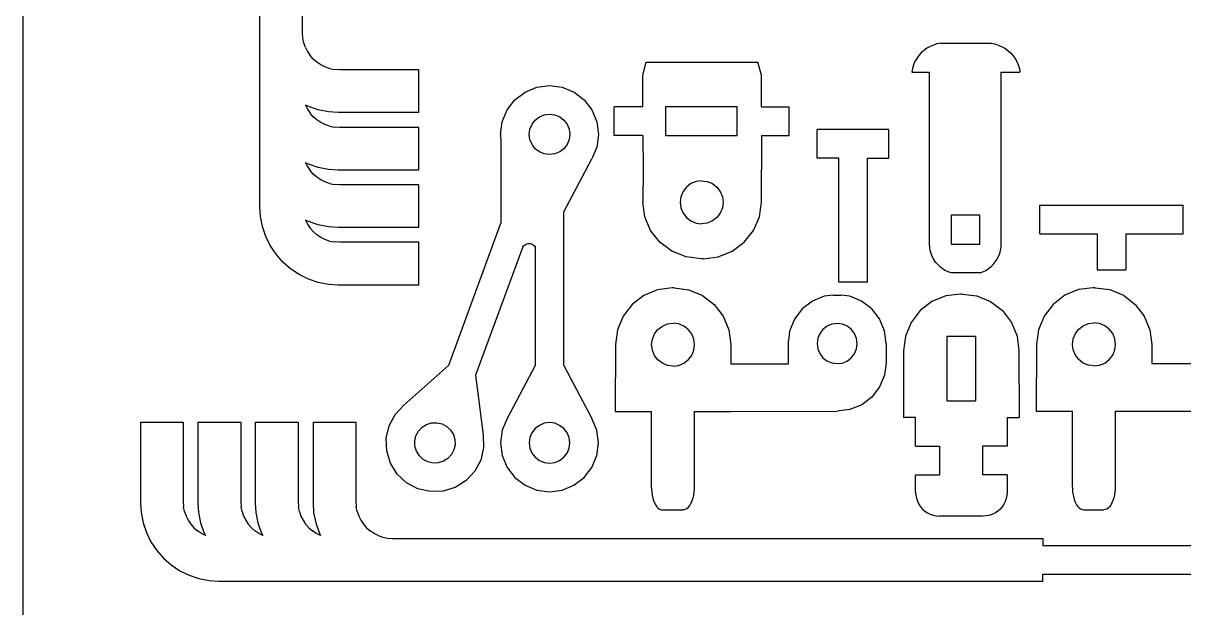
# Model space of a CAD drawing. Extents: x -2494 to 2494, y -1959 to 1959.
# Drawn here: x -2494 to -1848, y -880 to -555 of the extents above; entities that cross this region are included whole.
import ezdxf

# ---------------------------------------------------------------- set-up
doc = ezdxf.new("R2010")
doc.units = 0
doc.header["$MEASUREMENT"] = 0
doc.layers.get('0').update_dxf_attribs({"linetype": 'CONTINUOUS'})

msp = doc.modelspace()

# ---------------------------------------------------------------- linework, layer by layer
for p, q in [((-2494.26, -1958.62), (-2494.26, 1958.62)), ((-2362.64, -657.02), (-2362.64, -198.4)), ((-2338.81, -560.18), (-2338.81, -198.4)), ((-2338.61, -563.19), (-2338.81, -560.18)), ((-2338.09, -565.77), (-2338.61, -563.19)), ((-2337.25, -568.27), (-2338.09, -565.77)), ((-2337.25, -568.27), (-2336.08, -570.63)), ((-1989.61, -567.76), (-1991.38, -568.75)), ((-1987.74, -566.96), (-1989.61, -567.76)), ((-1985.8, -566.38), (-1987.74, -566.96)), ((-1983.8, -566.01), (-1985.8, -566.38)), ((-1983.8, -566.01), (-1955.61, -566.01)), ((-1955.61, -566.01), (-1953.61, -566.38)), ((-1953.61, -566.38), (-1951.67, -566.96)), ((-1951.67, -566.96), (-1949.8, -567.76)), ((-1949.8, -567.76), (-1948.03, -568.75)), ((-2336.08, -570.63), (-2334.62, -572.82)), ((-2332.89, -574.8), (-2334.62, -572.82)), ((-1997.08, -574.45), (-1998.07, -576.22)), ((-1995.9, -572.8), (-1997.08, -574.45)), ((-1994.54, -571.28), (-1995.9, -572.8)), ((-1993.03, -569.93), (-1994.54, -571.28)), ((-1991.38, -568.75), (-1993.03, -569.93)), ((-1948.03, -568.75), (-1946.38, -569.93)), ((-1946.38, -569.93), (-1944.87, -571.28)), ((-1944.87, -571.28), (-1943.52, -572.8)), ((-1943.52, -572.8), (-1942.34, -574.45)), ((-1942.34, -574.45), (-1941.34, -576.22)), ((-2330.91, -576.53), (-2332.89, -574.8)), ((-2328.72, -577.99), (-2330.91, -576.53)), ((-2326.36, -579.16), (-2328.72, -577.99)), ((-2323.86, -580), (-2326.36, -579.16)), ((-2323.86, -580), (-2321.28, -580.52)), ((-2318.27, -580.72), (-2321.28, -580.52)), ((-2274.11, -580.72), (-2318.27, -580.72)), ((-2274.11, -604.55), (-2274.11, -580.72)), ((-2149.5, -583.65), (-2147.55, -576.58)), ((-2147.55, -576.58), (-2085.4, -576.58)), ((-2083.45, -583.65), (-2085.4, -576.58)), ((-1999.45, -580.03), (-1999.82, -582.02)), ((-1998.86, -578.08), (-1999.45, -580.03)), ((-1998.07, -576.22), (-1998.86, -578.08)), ((-1941.34, -576.22), (-1940.55, -578.08)), ((-1940.55, -578.08), (-1939.96, -580.03)), ((-1939.96, -580.03), (-1939.6, -582.02)), ((-2149.5, -601.33), (-2149.5, -583.65)), ((-2083.45, -601.33), (-2083.45, -583.65)), ((-1999.82, -582.02), (-1989.92, -582.02)), ((-1989.92, -677.77), (-1989.92, -582.02)), ((-1950.04, -582.02), (-1939.6, -582.02)), ((-1950.04, -677.77), (-1950.04, -582.02)), ((-2220.61, -597.44), (-2214.97, -593.12)), ((-2214.97, -593.12), (-2208.41, -590.4)), ((-2208.41, -590.4), (-2201.36, -589.47)), ((-2201.36, -589.47), (-2194.32, -590.4)), ((-2194.32, -590.4), (-2187.75, -593.12)), ((-2187.75, -593.12), (-2182.11, -597.45)), ((-2337.25, -600.36), (-2336.08, -602.75)), ((-2335.5, -601.23), (-2337.25, -600.36)), ((-2224.94, -603.08), (-2220.61, -597.44)), ((-2182.11, -597.45), (-2177.79, -603.08)), ((-2336.08, -602.75), (-2334.62, -604.94)), ((-2330.05, -603.08), (-2335.5, -601.23)), ((-2332.89, -606.92), (-2334.62, -604.94)), ((-2330.91, -608.65), (-2332.89, -606.92)), ((-2324.4, -604.2), (-2330.05, -603.08)), ((-2319.05, -604.55), (-2324.4, -604.2)), ((-2274.11, -604.55), (-2319.05, -604.55)), ((-2227.66, -609.64), (-2224.94, -603.08)), ((-2209.34, -608.72), (-2207, -606.93)), ((-2207, -606.93), (-2204.28, -605.8)), ((-2204.28, -605.8), (-2201.36, -605.42)), ((-2201.36, -605.42), (-2198.45, -605.8)), ((-2198.45, -605.8), (-2195.73, -606.93)), ((-2195.73, -606.93), (-2193.39, -608.72)), ((-2177.79, -603.08), (-2175.07, -609.65)), ((-2149.5, -601.33), (-2165.33, -601.33)), ((-2165.33, -617.27), (-2165.33, -601.33)), ((-2136.86, -601.33), (-2136.86, -617.27)), ((-2096.98, -601.33), (-2136.86, -601.33)), ((-2096.98, -617.27), (-2096.98, -601.33)), ((-2083.45, -601.33), (-2068.02, -601.33)), ((-2068.02, -617.27), (-2068.02, -601.33)), ((-2328.72, -610.12), (-2330.91, -608.65)), ((-2326.36, -611.28), (-2328.72, -610.12)), ((-2323.86, -612.13), (-2326.36, -611.28)), ((-2323.86, -612.13), (-2321.28, -612.64)), ((-2318.27, -612.84), (-2321.28, -612.64)), ((-2274.11, -612.84), (-2318.27, -612.84)), ((-2274.11, -636.67), (-2274.11, -612.84)), ((-2228.59, -616.69), (-2227.66, -609.64)), ((-2212.26, -613.77), (-2211.13, -611.05)), ((-2211.13, -611.05), (-2209.34, -608.72)), ((-2193.39, -608.72), (-2191.6, -611.06)), ((-2191.6, -611.06), (-2190.47, -613.78)), ((-2175.07, -609.65), (-2174.14, -616.7)), ((-2228.59, -616.69), (-2228.59, -616.69)), ((-2228.59, -616.69), (-2228.42, -621.11)), ((-2212.64, -616.69), (-2212.26, -613.77)), ((-2212.26, -619.61), (-2212.64, -616.69)), ((-2211.13, -622.33), (-2212.26, -619.61)), ((-2190.47, -619.61), (-2191.6, -622.33)), ((-2190.47, -613.78), (-2190.09, -616.69)), ((-2190.09, -616.69), (-2190.47, -619.61)), ((-2174.14, -616.7), (-2175.07, -623.74)), ((-2149.5, -617.27), (-2165.33, -617.27)), ((-2149.5, -617.27), (-2149.31, -636.46)), ((-2136.86, -617.27), (-2096.98, -617.27)), ((-2083.45, -617.27), (-2083.45, -636.46)), ((-2083.45, -617.27), (-2068.02, -617.27)), ((-2012.67, -614), (-2052.55, -614)), ((-2052.55, -630.01), (-2052.55, -614)), ((-2012.67, -630.01), (-2012.67, -614)), ((-2228.42, -621.11), (-2228.42, -666.04)), ((-2209.34, -624.66), (-2211.13, -622.33)), ((-2207, -626.46), (-2209.34, -624.66)), ((-2193.39, -624.67), (-2195.73, -626.46)), ((-2191.6, -622.33), (-2193.39, -624.67)), ((-2175.07, -623.74), (-2177.79, -630.31)), ((-2337.13, -632.54), (-2336.08, -634.67)), ((-2335.5, -633.35), (-2337.13, -632.54)), ((-2204.29, -627.58), (-2207, -626.46)), ((-2201.37, -627.97), (-2204.29, -627.58)), ((-2198.45, -627.58), (-2201.37, -627.97)), ((-2195.73, -626.46), (-2198.45, -627.58)), ((-2193.4, -659.86), (-2177.79, -630.31)), ((-2040.44, -630.01), (-2052.55, -630.01)), ((-2040.44, -699.03), (-2040.44, -630.01)), ((-2024.49, -699.03), (-2024.49, -630.01)), ((-2024.49, -630.01), (-2012.67, -630.01)), ((-2336.08, -634.67), (-2334.62, -636.86)), ((-2330.05, -635.2), (-2335.5, -633.35)), ((-2332.89, -638.83), (-2334.62, -636.86)), ((-2330.91, -640.57), (-2332.89, -638.83)), ((-2324.4, -636.32), (-2330.05, -635.2)), ((-2319.05, -636.67), (-2324.4, -636.32)), ((-2274.11, -636.67), (-2319.05, -636.67)), ((-2149.31, -636.46), (-2149.5, -654.49)), ((-2083.48, -654.49), (-2083.45, -636.46)), ((-2328.72, -642.03), (-2330.91, -640.57)), ((-2326.36, -643.2), (-2328.72, -642.03)), ((-2323.86, -644.04), (-2326.36, -643.2)), ((-2323.86, -644.04), (-2321.28, -644.56)), ((-2318.27, -644.75), (-2321.28, -644.56)), ((-2274.11, -644.75), (-2318.27, -644.75)), ((-2274.11, -668.59), (-2274.11, -644.75)), ((-2122.73, -644.13), (-2125.21, -646.03)), ((-2119.85, -642.93), (-2122.73, -644.13)), ((-2116.75, -642.53), (-2119.85, -642.93)), ((-2116.75, -642.53), (-2113.66, -642.93)), ((-2113.66, -642.93), (-2110.77, -644.13)), ((-2110.77, -644.13), (-2108.3, -646.03)), ((-2128.31, -651.39), (-2128.71, -654.49)), ((-2127.11, -648.51), (-2128.31, -651.39)), ((-2125.21, -646.03), (-2127.11, -648.51)), ((-2108.3, -646.03), (-2106.4, -648.51)), ((-2106.4, -648.51), (-2105.2, -651.39)), ((-2105.2, -651.39), (-2104.79, -654.49)), ((-2362.29, -662.37), (-2362.64, -657.02)), ((-2148.39, -662.65), (-2149.5, -654.49)), ((-2128.71, -654.49), (-2128.31, -657.58)), ((-2128.31, -657.58), (-2127.11, -660.47)), ((-2105.2, -657.58), (-2106.4, -660.47)), ((-2104.79, -654.49), (-2105.2, -657.58)), ((-2084.59, -662.65), (-2083.48, -654.49)), ((-1928.52, -656.14), (-1848.79, -656.14)), ((-1928.52, -672.08), (-1928.52, -656.14)), ((-1848.79, -672.08), (-1848.79, -656.14)), ((-2361.17, -668.02), (-2362.29, -662.37)), ((-2337.2, -664.43), (-2336.08, -666.69)), ((-2335.5, -665.27), (-2337.2, -664.43)), ((-2193.41, -745.26), (-2193.4, -659.86)), ((-2145.15, -670.26), (-2148.39, -662.65)), ((-2127.11, -660.47), (-2125.21, -662.94)), ((-2125.21, -662.94), (-2122.73, -664.84)), ((-2122.73, -664.84), (-2119.85, -666.04)), ((-2110.77, -664.84), (-2113.66, -666.04)), ((-2108.3, -662.94), (-2110.77, -664.84)), ((-2106.4, -660.47), (-2108.3, -662.94)), ((-2087.83, -670.26), (-2084.59, -662.65)), ((-1977.82, -661.75), (-1977.82, -677.77)), ((-1961.87, -661.75), (-1977.82, -661.75)), ((-1961.87, -677.77), (-1961.87, -661.75)), ((-2359.32, -673.47), (-2361.17, -668.02)), ((-2336.08, -666.69), (-2334.62, -668.88)), ((-2330.05, -667.12), (-2335.5, -665.27)), ((-2332.89, -670.85), (-2334.62, -668.88)), ((-2330.91, -672.59), (-2332.89, -670.85)), ((-2324.4, -668.24), (-2330.05, -667.12)), ((-2319.05, -668.59), (-2324.4, -668.24)), ((-2274.11, -668.59), (-2319.05, -668.59)), ((-2257.49, -745.2), (-2228.42, -666.04)), ((-2139.99, -676.79), (-2145.15, -670.26)), ((-2119.85, -666.04), (-2116.75, -666.45)), ((-2113.66, -666.04), (-2116.75, -666.45)), ((-2092.99, -676.79), (-2087.83, -670.26)), ((-2356.77, -678.63), (-2359.32, -673.47)), ((-2328.72, -674.05), (-2330.91, -672.59)), ((-2326.36, -675.22), (-2328.72, -674.05)), ((-2323.86, -676.06), (-2326.36, -675.22)), ((-2323.86, -676.06), (-2321.28, -676.58)), ((-2318.27, -676.77), (-2321.28, -676.58)), ((-2274.11, -676.77), (-2318.27, -676.77)), ((-2274.11, -700.61), (-2274.11, -676.77)), ((-2215.36, -678.29), (-2214.78, -677.93)), ((-2214.78, -677.93), (-2214.16, -677.66)), ((-2214.16, -677.66), (-2213.5, -677.5)), ((-2213.5, -677.5), (-2212.82, -677.44)), ((-2212.82, -677.44), (-2212.14, -677.5)), ((-2212.14, -677.5), (-2211.48, -677.66)), ((-2211.48, -677.66), (-2210.86, -677.93)), ((-2210.86, -677.93), (-2210.29, -678.29)), ((-2133.27, -681.8), (-2139.99, -676.79)), ((-2099.71, -681.8), (-2092.99, -676.79)), ((-1989.82, -679.56), (-1989.92, -677.77)), ((-1977.82, -677.77), (-1961.87, -677.77)), ((-1950.14, -679.54), (-1950.04, -677.77)), ((-1928.52, -672.08), (-1896.63, -672.08)), ((-1896.63, -672.08), (-1896.63, -692.02)), ((-1880.68, -672.08), (-1848.79, -672.08)), ((-1880.68, -672.08), (-1880.68, -692.02)), ((-2353.57, -683.42), (-2356.77, -678.63)), ((-2349.78, -687.74), (-2353.57, -683.42)), ((-2216.29, -679.27), (-2242.56, -750.79)), ((-2216.29, -679.27), (-2215.86, -678.74)), ((-2215.86, -678.74), (-2215.36, -678.29)), ((-2210.29, -678.29), (-2209.78, -678.74)), ((-2209.78, -678.74), (-2209.35, -679.27)), ((-2209.35, -679.27), (-2209.36, -745.26)), ((-2125.44, -684.95), (-2133.27, -681.8)), ((-2107.54, -684.95), (-2099.71, -681.8)), ((-1989.54, -681.33), (-1989.82, -679.56)), ((-1989.06, -683.06), (-1989.54, -681.33)), ((-1988.4, -684.73), (-1989.06, -683.06)), ((-1951.53, -684.66), (-1950.88, -683)), ((-1950.88, -683), (-1950.42, -681.29)), ((-1950.42, -681.29), (-1950.14, -679.54)), ((-2345.45, -691.54), (-2349.78, -687.74)), ((-2117.04, -686.03), (-2125.44, -684.95)), ((-2115.94, -686.03), (-2117.04, -686.03)), ((-2115.94, -686.03), (-2107.54, -684.95)), ((-1987.56, -686.31), (-1988.4, -684.73)), ((-1986.55, -687.8), (-1987.56, -686.31)), ((-1985.4, -689.17), (-1986.55, -687.8)), ((-1984.1, -690.41), (-1985.4, -689.17)), ((-1982.67, -691.5), (-1984.1, -690.41)), ((-1957.11, -691.43), (-1955.72, -690.33)), ((-1955.72, -690.33), (-1954.45, -689.09)), ((-1954.45, -689.09), (-1953.32, -687.72)), ((-1953.32, -687.72), (-1952.34, -686.24)), ((-1952.34, -686.24), (-1951.53, -684.66)), ((-2340.66, -694.74), (-2345.45, -691.54)), ((-2335.5, -697.28), (-2340.66, -694.74)), ((-2330.05, -699.14), (-2335.5, -697.28)), ((-1981.14, -692.44), (-1982.67, -691.5)), ((-1979.51, -693.2), (-1981.14, -692.44)), ((-1977.82, -693.78), (-1979.51, -693.2)), ((-1961.87, -693.78), (-1977.82, -693.78)), ((-1961.87, -693.78), (-1960.2, -693.17)), ((-1960.2, -693.17), (-1958.61, -692.38)), ((-1958.61, -692.38), (-1957.11, -691.43)), ((-1896.63, -692.02), (-1880.68, -692.02)), ((-2324.4, -700.26), (-2330.05, -699.14)), ((-2319.05, -700.61), (-2324.4, -700.26)), ((-2274.11, -700.61), (-2319.05, -700.61)), ((-2141.33, -703.27), (-2148.94, -706.42)), ((-2133.16, -702.19), (-2141.33, -703.27)), ((-2132.09, -702.19), (-2133.16, -702.19)), ((-2132.09, -702.19), (-2123.93, -703.27)), ((-2123.93, -703.27), (-2116.32, -706.42)), ((-2024.49, -699.03), (-2040.44, -699.03)), ((-1907.08, -703.14), (-1914.69, -706.29)), ((-1898.91, -702.07), (-1907.08, -703.14)), ((-1897.84, -702.07), (-1898.91, -702.07)), ((-1897.84, -702.07), (-1889.68, -703.14)), ((-1889.68, -703.14), (-1882.07, -706.29)), ((-2148.94, -706.42), (-2155.47, -711.43)), ((-2116.32, -706.42), (-2109.79, -711.43)), ((-2055.08, -709.52), (-2060.73, -713.88)), ((-2048.49, -706.78), (-2055.08, -709.52)), ((-2043.54, -706.12), (-2048.49, -706.78)), ((-2043.54, -706.12), (-2039.3, -706.11)), ((-2034.34, -706.75), (-2039.3, -706.11)), ((-2027.75, -709.47), (-2034.34, -706.75)), ((-2022.08, -713.81), (-2027.75, -709.47)), ((-1988.56, -709.79), (-1995.09, -714.81)), ((-1980.95, -706.64), (-1988.56, -709.79)), ((-1972.79, -705.57), (-1980.95, -706.64)), ((-1971.72, -705.57), (-1972.79, -705.57)), ((-1971.72, -705.57), (-1963.55, -706.64)), ((-1963.55, -706.64), (-1955.95, -709.79)), ((-1955.95, -709.79), (-1949.41, -714.81)), ((-1914.69, -706.29), (-1921.22, -711.31)), ((-1882.07, -706.29), (-1875.54, -711.31)), ((-2155.47, -711.43), (-2160.48, -717.96)), ((-2109.79, -711.43), (-2104.78, -717.96)), ((-2060.73, -713.88), (-2065.07, -719.55)), ((-2017.72, -719.46), (-2022.08, -713.81)), ((-1995.09, -714.81), (-2000.11, -721.34)), ((-1949.41, -714.81), (-1944.4, -721.34)), ((-1921.22, -711.31), (-1926.23, -717.84)), ((-1875.54, -711.31), (-1870.53, -717.84)), ((-2160.48, -717.96), (-2163.63, -725.57)), ((-2138.61, -723.38), (-2135.72, -722.18)), ((-2135.72, -722.18), (-2132.63, -721.78)), ((-2129.53, -722.18), (-2132.63, -721.78)), ((-2126.65, -723.38), (-2129.53, -722.18)), ((-2104.78, -717.96), (-2101.62, -725.57)), ((-2065.07, -719.55), (-2067.78, -726.15)), ((-2044.21, -722.37), (-2046.9, -723.48)), ((-2041.32, -722.01), (-2044.21, -722.37)), ((-2038.43, -722.4), (-2041.32, -722.01)), ((-2035.74, -723.53), (-2038.43, -722.4)), ((-2014.98, -726.05), (-2017.72, -719.46)), ((-2000.11, -721.34), (-2003.26, -728.95)), ((-1944.4, -721.34), (-1941.25, -728.95)), ((-1926.23, -717.84), (-1929.38, -725.45)), ((-1906.84, -725.15), (-1904.36, -723.25)), ((-1904.36, -723.25), (-1901.47, -722.06)), ((-1901.47, -722.06), (-1898.38, -721.65)), ((-1895.28, -722.06), (-1898.38, -721.65)), ((-1892.4, -723.25), (-1895.28, -722.06)), ((-1889.92, -725.15), (-1892.4, -723.25)), ((-1870.53, -717.84), (-1867.37, -725.45)), ((-2163.63, -725.57), (-2164.71, -733.74)), ((-2144.18, -730.64), (-2142.99, -727.76)), ((-2142.99, -727.76), (-2141.09, -725.28)), ((-2141.09, -725.28), (-2138.61, -723.38)), ((-2124.17, -725.28), (-2126.65, -723.38)), ((-2122.27, -727.76), (-2124.17, -725.28)), ((-2121.08, -730.64), (-2122.27, -727.76)), ((-2101.62, -725.57), (-2100.55, -733.74)), ((-2067.78, -726.15), (-2068.48, -731.51)), ((-2051.01, -727.54), (-2052.14, -730.23)), ((-2049.22, -725.24), (-2051.01, -727.54)), ((-2046.9, -723.48), (-2049.22, -725.24)), ((-2033.44, -725.31), (-2035.74, -723.53)), ((-2031.67, -727.63), (-2033.44, -725.31)), ((-2030.57, -730.33), (-2031.67, -727.63)), ((-2014.03, -733.12), (-2014.98, -726.05)), ((-2003.26, -728.95), (-2004.33, -737.11)), ((-1964.31, -729.14), (-1980.25, -729.14)), ((-1980.25, -729.14), (-1980.25, -765.02)), ((-1964.31, -729.14), (-1964.31, -765.02)), ((-1941.25, -728.95), (-1940.17, -737.11)), ((-1929.38, -725.45), (-1930.46, -733.61)), ((-1909.93, -730.52), (-1908.74, -727.63)), ((-1908.74, -727.63), (-1906.84, -725.15)), ((-1888.02, -727.63), (-1889.92, -725.15)), ((-1886.83, -730.52), (-1888.02, -727.63)), ((-1867.37, -725.45), (-1866.3, -733.61)), ((-2164.71, -733.74), (-2164.78, -770.95)), ((-2144.59, -733.74), (-2144.18, -730.64)), ((-2144.18, -736.83), (-2144.59, -733.74)), ((-2120.67, -733.74), (-2121.08, -730.64)), ((-2121.08, -736.83), (-2120.67, -733.74)), ((-2100.55, -733.74), (-2100.53, -744.45)), ((-2068.45, -744.39), (-2068.48, -731.51)), ((-2052.14, -730.23), (-2052.53, -733.12)), ((-2052.53, -733.12), (-2052.16, -736.01)), ((-2052.16, -736.01), (-2051.06, -738.71)), ((-2031.73, -738.8), (-2030.6, -736.11)), ((-2030.6, -736.11), (-2030.2, -733.22)), ((-2030.2, -733.22), (-2030.57, -730.33)), ((-2014.03, -733.12), (-2014.01, -743.8)), ((-1930.46, -733.61), (-1930.53, -770.82)), ((-1910.34, -733.61), (-1909.93, -730.52)), ((-1909.93, -736.71), (-1910.34, -733.61)), ((-1886.42, -733.61), (-1886.83, -730.52)), ((-1886.83, -736.71), (-1886.42, -733.61)), ((-1866.3, -733.61), (-1866.28, -744.32)), ((-2142.99, -739.72), (-2144.18, -736.83)), ((-2141.09, -742.19), (-2142.99, -739.72)), ((-2138.61, -744.09), (-2141.09, -742.19)), ((-2126.65, -744.09), (-2124.17, -742.19)), ((-2124.17, -742.19), (-2122.27, -739.72)), ((-2122.27, -739.72), (-2121.08, -736.83)), ((-2051.06, -738.71), (-2049.3, -741.03)), ((-2049.3, -741.03), (-2046.99, -742.81)), ((-2035.83, -742.86), (-2033.51, -741.1)), ((-2033.51, -741.1), (-2031.73, -738.8)), ((-2004.33, -737.11), (-2004.39, -774.32)), ((-1940.17, -737.11), (-1940.1, -774.32)), ((-1908.74, -739.59), (-1909.93, -736.71)), ((-1906.84, -742.07), (-1908.74, -739.59)), ((-1904.36, -743.97), (-1906.84, -742.07)), ((-1892.4, -743.97), (-1889.92, -742.07)), ((-1889.92, -742.07), (-1888.02, -739.59)), ((-1888.02, -739.59), (-1886.83, -736.71)), ((-2257.49, -745.2), (-2282.45, -767.43)), ((-2209.36, -745.26), (-2224.97, -774.82)), ((-2193.41, -745.26), (-2177.82, -774.82)), ((-2135.72, -745.29), (-2138.61, -744.09)), ((-2132.63, -745.69), (-2135.72, -745.29)), ((-2132.63, -745.69), (-2129.53, -745.29)), ((-2129.53, -745.29), (-2126.65, -744.09)), ((-2100.53, -744.45), (-2068.45, -744.39)), ((-2046.99, -742.81), (-2044.31, -743.94)), ((-2044.31, -743.94), (-2041.42, -744.33)), ((-2041.42, -744.33), (-2038.53, -743.97)), ((-2038.53, -743.97), (-2035.83, -742.86)), ((-2014.01, -743.8), (-2014.94, -750.68)), ((-1901.47, -745.16), (-1904.36, -743.97)), ((-1898.38, -745.57), (-1901.47, -745.16)), ((-1898.38, -745.57), (-1895.28, -745.16)), ((-1895.28, -745.16), (-1892.4, -743.97)), ((-1866.28, -744.32), (-1834.2, -744.26)), ((-2242.56, -750.79), (-2238.29, -783.93)), ((-2014.94, -750.68), (-2017.68, -757.26)), ((-2017.68, -757.26), (-2022.03, -762.9)), ((-2287.3, -772.63), (-2282.45, -767.43)), ((-2027.68, -767.23), (-2034.25, -769.93)), ((-2022.03, -762.9), (-2027.68, -767.23)), ((-1980.25, -765.02), (-1964.31, -765.02)), ((-2290.63, -778.91), (-2287.3, -772.63)), ((-2224.97, -774.82), (-2227.69, -781.38)), ((-2175.1, -781.39), (-2177.82, -774.82)), ((-2164.78, -770.95), (-2144.76, -770.95)), ((-2144.76, -770.95), (-2144.76, -812.46)), ((-2120.83, -770.95), (-2120.83, -812.46)), ((-2120.83, -770.95), (-2100.48, -770.95)), ((-2100.48, -770.95), (-2041.3, -770.84)), ((-2034.25, -769.93), (-2041.3, -770.84)), ((-1997.71, -774.32), (-2004.39, -774.32)), ((-1997.71, -790.27), (-1997.71, -774.32)), ((-1946.79, -774.32), (-1940.1, -774.32)), ((-1946.79, -774.32), (-1946.79, -790.27)), ((-1930.53, -770.82), (-1910.51, -770.82)), ((-1910.51, -770.82), (-1910.51, -812.33)), ((-1886.58, -770.82), (-1866.23, -770.82)), ((-1886.58, -770.82), (-1886.58, -812.33)), ((-1866.23, -770.82), (-1807.05, -770.71)), ((-2429.04, -776.91), (-2405.21, -776.91)), ((-2429.04, -776.91), (-2429.04, -821.84)), ((-2405.21, -776.91), (-2405.21, -821.06)), ((-2397.02, -776.91), (-2373.19, -776.91)), ((-2397.02, -776.91), (-2397.02, -821.84)), ((-2373.19, -776.91), (-2373.19, -821.06)), ((-2365.11, -776.91), (-2341.27, -776.91)), ((-2365.11, -776.91), (-2365.11, -821.84)), ((-2341.27, -776.91), (-2341.27, -821.06)), ((-2332.99, -776.91), (-2309.15, -776.91)), ((-2332.99, -776.91), (-2332.99, -821.84)), ((-2309.15, -776.91), (-2309.15, -821.06)), ((-2292.23, -785.83), (-2290.63, -778.91)), ((-2274.31, -781.89), (-2272.31, -779.73)), ((-2272.31, -779.73), (-2269.81, -778.17)), ((-2269.81, -778.17), (-2267, -777.31)), ((-2267, -777.31), (-2264.06, -777.21)), ((-2264.06, -777.21), (-2261.19, -777.87)), ((-2261.19, -777.87), (-2258.59, -779.25)), ((-2258.59, -779.25), (-2256.43, -781.26)), ((-2256.43, -781.26), (-2254.87, -783.75)), ((-2227.69, -781.38), (-2228.62, -788.43)), ((-2209.37, -780.46), (-2211.16, -782.79)), ((-2207.03, -778.66), (-2209.37, -780.46)), ((-2204.31, -777.54), (-2207.03, -778.66)), ((-2201.39, -777.15), (-2204.31, -777.54)), ((-2198.47, -777.54), (-2201.39, -777.15)), ((-2195.76, -778.67), (-2198.47, -777.54)), ((-2193.42, -780.46), (-2195.76, -778.67)), ((-2191.63, -782.79), (-2193.42, -780.46)), ((-2174.17, -788.43), (-2175.1, -781.39)), ((-2291.98, -792.93), (-2292.23, -785.83)), ((-2276.36, -787.35), (-2275.7, -784.49)), ((-2276.25, -790.3), (-2276.36, -787.35)), ((-2275.7, -784.49), (-2274.31, -781.89)), ((-2254.87, -783.75), (-2254.01, -786.57)), ((-2254.01, -786.57), (-2253.91, -789.51)), ((-2238.29, -783.93), (-2238.04, -791.04)), ((-2212.29, -785.51), (-2212.67, -788.43)), ((-2211.16, -782.79), (-2212.29, -785.51)), ((-2190.5, -785.51), (-2191.63, -782.79)), ((-2190.12, -788.43), (-2190.5, -785.51)), ((-2289.9, -799.73), (-2291.98, -792.93)), ((-2275.39, -793.11), (-2276.25, -790.3)), ((-2273.83, -795.61), (-2275.39, -793.11)), ((-2254.57, -792.38), (-2255.95, -794.98)), ((-2253.91, -789.51), (-2254.57, -792.38)), ((-2238.04, -791.04), (-2239.63, -797.96)), ((-2228.62, -788.43), (-2227.69, -795.47)), ((-2212.67, -788.43), (-2212.29, -791.35)), ((-2212.29, -791.35), (-2211.16, -794.07)), ((-2211.16, -794.07), (-2209.37, -796.4)), ((-2193.42, -796.4), (-2191.63, -794.07)), ((-2191.63, -794.07), (-2190.5, -791.35)), ((-2190.5, -791.35), (-2190.12, -788.43)), ((-2175.1, -795.48), (-2174.17, -788.43)), ((-1997.71, -790.27), (-1984.39, -790.27)), ((-1984.39, -790.27), (-1984.39, -806.22)), ((-1946.79, -790.27), (-1960.45, -790.27)), ((-1960.45, -790.27), (-1960.45, -806.22)), ((-2286.14, -805.75), (-2289.9, -799.73)), ((-2271.68, -797.61), (-2273.83, -795.61)), ((-2269.08, -799), (-2271.68, -797.61)), ((-2266.21, -799.66), (-2269.08, -799)), ((-2263.27, -799.55), (-2266.21, -799.66)), ((-2260.46, -798.69), (-2263.27, -799.55)), ((-2257.96, -797.13), (-2260.46, -798.69)), ((-2255.95, -794.98), (-2257.96, -797.13)), ((-2239.63, -797.96), (-2242.97, -804.24)), ((-2227.69, -795.47), (-2224.97, -802.04)), ((-2209.37, -796.4), (-2207.03, -798.19)), ((-2207.03, -798.19), (-2204.31, -799.32)), ((-2204.31, -799.32), (-2201.4, -799.71)), ((-2201.4, -799.71), (-2198.48, -799.32)), ((-2198.48, -799.32), (-2195.76, -798.2)), ((-2195.76, -798.2), (-2193.42, -796.4)), ((-2177.82, -802.04), (-2175.1, -795.48)), ((-2280.94, -810.6), (-2286.14, -805.75)), ((-2242.97, -804.24), (-2247.81, -809.43)), ((-2224.97, -802.04), (-2220.65, -807.68)), ((-2182.15, -807.68), (-2177.82, -802.04)), ((-1997.71, -815.83), (-1997.71, -806.22)), ((-1997.71, -806.22), (-1984.39, -806.22)), ((-1946.79, -806.22), (-1960.45, -806.22)), ((-1946.79, -806.22), (-1946.79, -815.83)), ((-2274.66, -813.93), (-2280.94, -810.6)), ((-2253.84, -813.2), (-2260.64, -815.28)), ((-2247.81, -809.43), (-2253.84, -813.2)), ((-2220.65, -807.68), (-2215.01, -812)), ((-2215.01, -812), (-2208.44, -814.72)), ((-2194.35, -814.73), (-2187.79, -812.01)), ((-2187.79, -812.01), (-2182.15, -807.68)), ((-2144.76, -812.46), (-2144.71, -814.2)), ((-2120.83, -812.46), (-2120.88, -814.23)), ((-1910.51, -812.33), (-1910.46, -814.07)), ((-1886.58, -812.33), (-1886.63, -814.1)), ((-2267.74, -815.53), (-2274.66, -813.93)), ((-2260.64, -815.28), (-2267.74, -815.53)), ((-2208.44, -814.72), (-2201.4, -815.65)), ((-2201.4, -815.65), (-2194.35, -814.73)), ((-2144.71, -814.2), (-2144.55, -815.91)), ((-2144.55, -815.91), (-2144.29, -817.56)), ((-2144.29, -817.56), (-2143.92, -819.12)), ((-2143.92, -819.12), (-2143.47, -820.57)), ((-2121.69, -819.22), (-2122.16, -820.68)), ((-2121.32, -817.64), (-2121.69, -819.22)), ((-2121.05, -815.96), (-2121.32, -817.64)), ((-2120.88, -814.23), (-2121.05, -815.96)), ((-1997.71, -815.83), (-1997.6, -817.57)), ((-1997.6, -817.57), (-1997.26, -819.28)), ((-1997.26, -819.28), (-1996.7, -820.93)), ((-1947.23, -819.35), (-1947.8, -821.04)), ((-1946.89, -817.61), (-1947.23, -819.35)), ((-1946.79, -815.83), (-1946.89, -817.61)), ((-1910.46, -814.07), (-1910.3, -815.78)), ((-1910.3, -815.78), (-1910.04, -817.43)), ((-1910.04, -817.43), (-1909.67, -819)), ((-1909.67, -819), (-1909.22, -820.45)), ((-1887.44, -819.09), (-1887.91, -820.56)), ((-1887.07, -817.51), (-1887.44, -819.09)), ((-1886.8, -815.84), (-1887.07, -817.51)), ((-1886.63, -814.1), (-1886.8, -815.84)), ((-2429.04, -821.84), (-2428.69, -827.2)), ((-2405.21, -821.06), (-2405.01, -824.08)), ((-2404.5, -826.66), (-2405.01, -824.08)), ((-2397.02, -821.84), (-2396.67, -827.2)), ((-2373.19, -821.06), (-2372.99, -824.08)), ((-2372.48, -826.66), (-2372.99, -824.08)), ((-2365.11, -821.84), (-2364.76, -827.2)), ((-2341.27, -821.06), (-2341.08, -824.08)), ((-2340.56, -826.66), (-2341.08, -824.08)), ((-2332.99, -821.84), (-2332.64, -827.2)), ((-2309.15, -821.06), (-2308.95, -824.08)), ((-2308.44, -826.66), (-2308.95, -824.08)), ((-2143.47, -820.57), (-2142.93, -821.88)), ((-2142.93, -821.88), (-2142.31, -823.03)), ((-2142.31, -823.03), (-2141.63, -824)), ((-2141.63, -824), (-2140.9, -824.77)), ((-2140.9, -824.77), (-2140.12, -825.33)), ((-2140.12, -825.33), (-2139.32, -825.67)), ((-2139.32, -825.67), (-2138.5, -825.78)), ((-2138.5, -825.78), (-2127.25, -825.78)), ((-2126.42, -825.71), (-2127.25, -825.78)), ((-2125.6, -825.4), (-2126.42, -825.71)), ((-2124.8, -824.87), (-2125.6, -825.4)), ((-2124.05, -824.11), (-2124.8, -824.87)), ((-2123.35, -823.15), (-2124.05, -824.11)), ((-2122.72, -822), (-2123.35, -823.15)), ((-2122.16, -820.68), (-2122.72, -822)), ((-1996.7, -820.93), (-1995.93, -822.5)), ((-1995.93, -822.5), (-1994.96, -823.95)), ((-1994.96, -823.95), (-1993.81, -825.26)), ((-1993.81, -825.26), (-1992.5, -826.41)), ((-1992.5, -826.41), (-1991.05, -827.37)), ((-1952.12, -826.58), (-1953.62, -827.54)), ((-1950.77, -825.42), (-1952.12, -826.58)), ((-1949.58, -824.1), (-1950.77, -825.42)), ((-1948.59, -822.63), (-1949.58, -824.1)), ((-1947.8, -821.04), (-1948.59, -822.63)), ((-1909.22, -820.45), (-1908.68, -821.76)), ((-1908.68, -821.76), (-1908.06, -822.91)), ((-1908.06, -822.91), (-1907.38, -823.87)), ((-1907.38, -823.87), (-1906.65, -824.64)), ((-1906.65, -824.64), (-1905.87, -825.2)), ((-1905.87, -825.2), (-1905.07, -825.54)), ((-1905.07, -825.54), (-1904.25, -825.66)), ((-1904.25, -825.66), (-1893, -825.66)), ((-1892.17, -825.58), (-1893, -825.66)), ((-1891.35, -825.28), (-1892.17, -825.58)), ((-1890.55, -824.74), (-1891.35, -825.28)), ((-1889.8, -823.99), (-1890.55, -824.74)), ((-1889.1, -823.02), (-1889.8, -823.99)), ((-1888.47, -821.87), (-1889.1, -823.02)), ((-1887.91, -820.56), (-1888.47, -821.87)), ((-2428.69, -827.2), (-2427.57, -832.84)), ((-2427.57, -832.84), (-2425.72, -838.29)), ((-2404.5, -826.66), (-2403.65, -829.15)), ((-2403.65, -829.15), (-2402.49, -831.51)), ((-2402.49, -831.51), (-2401.02, -833.7)), ((-2396.67, -827.2), (-2395.55, -832.84)), ((-2395.55, -832.84), (-2393.7, -838.29)), ((-2372.48, -826.66), (-2371.63, -829.15)), ((-2371.63, -829.15), (-2370.47, -831.51)), ((-2370.47, -831.51), (-2369.01, -833.7)), ((-2364.76, -827.2), (-2363.63, -832.84)), ((-2363.63, -832.84), (-2361.78, -838.29)), ((-2340.56, -826.66), (-2339.72, -829.15)), ((-2339.72, -829.15), (-2338.55, -831.51)), ((-2338.55, -831.51), (-2337.09, -833.7)), ((-2332.64, -827.2), (-2331.51, -832.84)), ((-2331.51, -832.84), (-2329.66, -838.29)), ((-2308.44, -826.66), (-2307.59, -829.15)), ((-2307.59, -829.15), (-2306.43, -831.51)), ((-2306.43, -831.51), (-2304.97, -833.7)), ((-1991.05, -827.37), (-1989.49, -828.14)), ((-1989.49, -828.14), (-1987.84, -828.7)), ((-1987.84, -828.7), (-1986.13, -829.04)), ((-1986.13, -829.04), (-1984.39, -829.16)), ((-1960.45, -829.16), (-1984.39, -829.16)), ((-1958.68, -829.1), (-1960.45, -829.16)), ((-1956.92, -828.81), (-1958.68, -829.1)), ((-1955.23, -828.29), (-1956.92, -828.81)), ((-1953.62, -827.54), (-1955.23, -828.29)), ((-2425.72, -838.29), (-2423.17, -843.46)), ((-2401.02, -833.7), (-2399.29, -835.68)), ((-2399.29, -835.68), (-2397.31, -837.42)), ((-2395.12, -838.88), (-2397.31, -837.42)), ((-2392.86, -839.99), (-2395.12, -838.88)), ((-2393.7, -838.29), (-2392.86, -839.99)), ((-2369.01, -833.7), (-2367.27, -835.68)), ((-2367.27, -835.68), (-2365.29, -837.42)), ((-2363.1, -838.88), (-2365.29, -837.42)), ((-2360.98, -839.93), (-2363.1, -838.88)), ((-2361.78, -838.29), (-2360.98, -839.93)), ((-2337.09, -833.7), (-2335.35, -835.68)), ((-2335.35, -835.68), (-2333.37, -837.42)), ((-2331.19, -838.88), (-2333.37, -837.42)), ((-2328.8, -840.04), (-2331.19, -838.88)), ((-2329.66, -838.29), (-2328.8, -840.04)), ((-2304.97, -833.7), (-2303.23, -835.68)), ((-2303.23, -835.68), (-2301.25, -837.42)), ((-2299.06, -838.88), (-2301.25, -837.42)), ((-2296.7, -840.04), (-2299.06, -838.88)), ((-2423.17, -843.46), (-2419.98, -848.24)), ((-2296.7, -840.04), (-2294.21, -840.89)), ((-2294.21, -840.89), (-2291.63, -841.4)), ((-2291.63, -841.4), (-2288.61, -841.6)), ((-2288.61, -841.6), (-1926.83, -841.6)), ((-1926.83, -841.6), (-1926.83, -845.52)), ((-1926.83, -845.52), (-1798.83, -845.52)), ((-2419.98, -848.24), (-2416.18, -852.57)), ((-2416.18, -852.57), (-2411.85, -856.37)), ((-2411.85, -856.37), (-2407.06, -859.56)), ((-2407.06, -859.56), (-2401.9, -862.11)), ((-2401.9, -862.11), (-2396.45, -863.96)), ((-2396.45, -863.96), (-2390.8, -865.08)), ((-2390.8, -865.08), (-2385.45, -865.44)), ((-1926.83, -865.44), (-1926.83, -861.52)), ((-1926.83, -861.52), (-1798.83, -861.52)), ((-2385.45, -865.44), (-1926.83, -865.44))]:
    msp.add_line(p, q)

doc.saveas('drawing.dxf')
